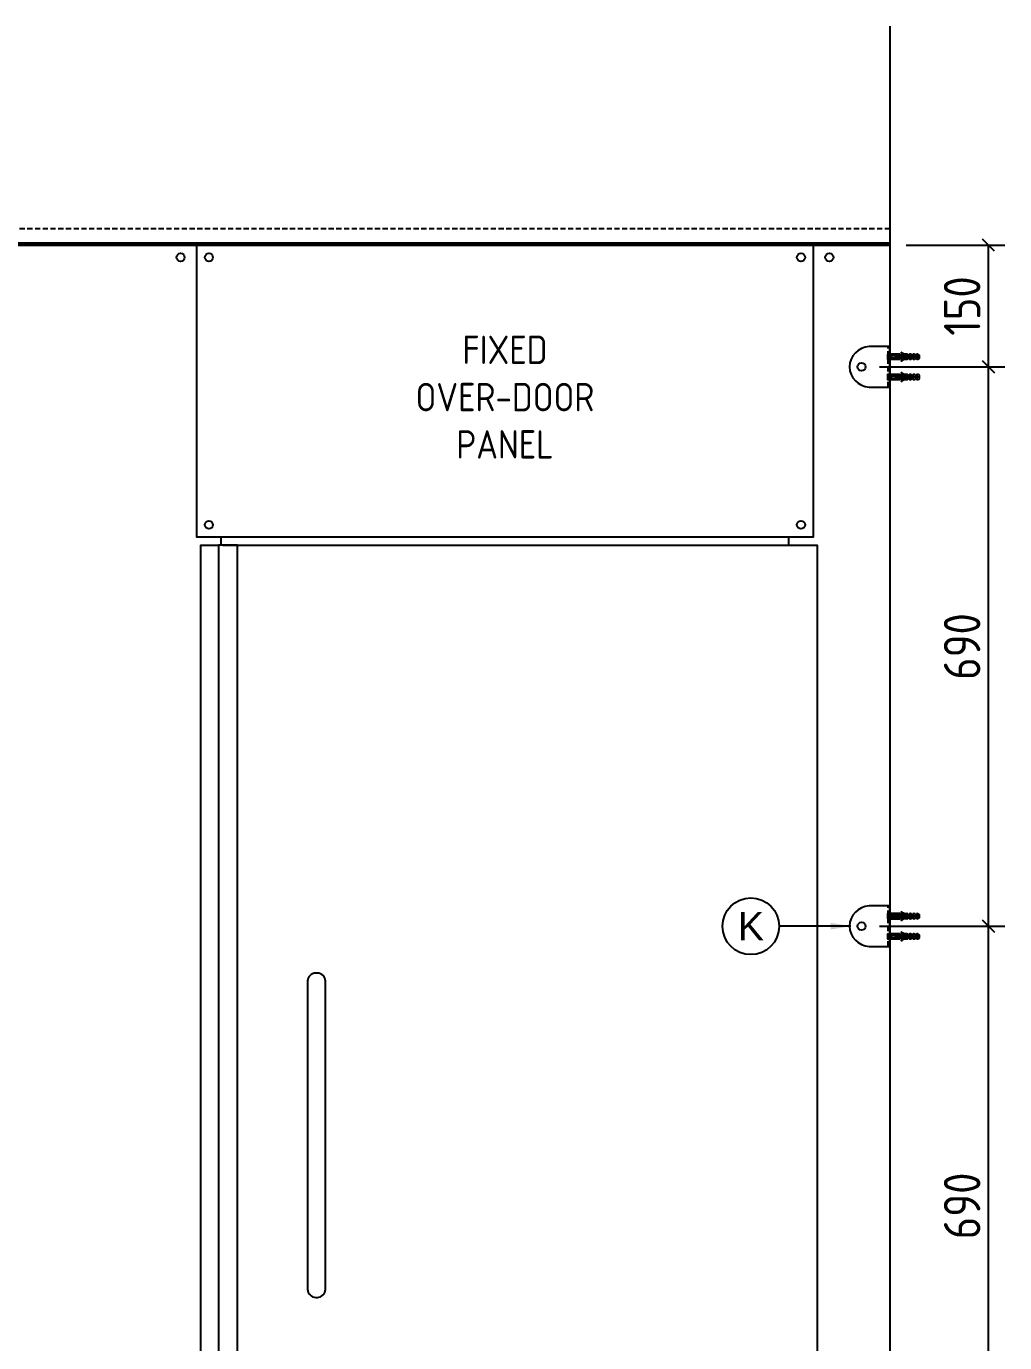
# Model space of a CAD drawing. Header units: inches. Extents: x 129892 to 140765, y 18172 to 24435.
# Drawn here: x 137543 to 138750, y 19471 to 21094 of the extents above; entities that cross this region are included whole.
import ezdxf

# ---------------------------------------------------------------- set-up
doc = ezdxf.new("R2010")
doc.units = ezdxf.units.IN
doc.header["$MEASUREMENT"] = 0
doc.header["$PDMODE"] = 66
doc.linetypes.add('DASHED2', pattern=[9.525, 6.35, -3.175])
doc.styles.add('EXCELSIOR', font='dim.shx', dxfattribs={"height": 45})
doc.styles.add('JD', font='dim.shx', dxfattribs={"height": 35})
doc.dimstyles.new('EXCELSIOR', dxfattribs={"dimtxt": 50, "dimasz": 15, "dimexe": 20, "dimexo": 20, "dimgap": 10, "dimtad": 1, "dimdec": 0, "dimtxsty": 'EXCELSIOR', "dimblk": 'OBLIQUE', "dimcen": 2.5, "dimclrd": 1, "dimclre": 1, "dimclrt": 1, "dimadec": 0, "dimazin": 0, "dimtfac": 1, "dimtdec": 0, "dimtofl": 0, "dimtmove": 0, "dimatfit": 3, "dimfxl": 0, "dimlwd": 25, "dimarcsym": 0})
doc.dimstyles.new('JD DIM', dxfattribs={"dimtxt": 50, "dimasz": 15, "dimexe": 20, "dimexo": 20, "dimgap": 10, "dimtad": 1, "dimdec": 0, "dimtxsty": 'JD', "dimblk": 'OBLIQUE', "dimcen": 2.5, "dimclrd": 1, "dimclre": 1, "dimclrt": 1, "dimadec": 0, "dimazin": 0, "dimtfac": 1, "dimtdec": 0, "dimtofl": 0, "dimtmove": 0, "dimatfit": 3, "dimfxl": 0, "dimlwd": 25, "dimarcsym": 0})

# ---------------------------------------------------------------- blocks, each defined once
blk = doc.blocks.new('_OBLIQUE')
at = {"color": 0, "linetype": 'ByBlock'}
blk.add_line((-0.5, -0.5), (0.5, 0.5), dxfattribs=at)
blk = doc.blocks.new('*D164')
at = {"color": 1, "lineweight": -2}
for p, q in [((138595.3, 19984.4), (138749.8, 19984.4)), ((138595.3, 19294.4), (138749.8, 19294.4))]:
    blk.add_line(p, q, dxfattribs=at)
at = {"color": 1, "lineweight": 25}
blk.add_line((138729.8, 19294.4), (138729.8, 19984.4), dxfattribs=at)
at = {"layer": 'Defpoints', "color": 0}
for p in [(138575.3, 19984.4), (138729.8, 19984.4), (138575.3, 19294.4)]:
    blk.add_point(p, dxfattribs=at)
at = {"color": 1, "lineweight": 25, "xscale": 15, "yscale": 15, "zscale": 15}
for p, rotation in [((138729.8, 19984.4), 90), ((138729.8, 19294.4), 270)]:
    blk.add_blockref('_OBLIQUE', p, dxfattribs=dict(at, rotation=rotation))
at = {"color": 1, "insert": (138697.3, 19639.4), "char_height": 45, "attachment_point": 5, "rotation": 90, "style": 'EXCELSIOR'}
blk.add_mtext('690', dxfattribs=at)
blk = doc.blocks.new('*D165')
at = {"color": 1, "lineweight": -2}
for p, q in [((138595.3, 20674.4), (138749.8, 20674.4)), ((138595.3, 19984.4), (138749.8, 19984.4))]:
    blk.add_line(p, q, dxfattribs=at)
at = {"color": 1, "lineweight": 25}
blk.add_line((138729.8, 19984.4), (138729.8, 20674.4), dxfattribs=at)
at = {"layer": 'Defpoints', "color": 0}
for p in [(138575.3, 20674.4), (138729.8, 20674.4), (138575.3, 19984.4)]:
    blk.add_point(p, dxfattribs=at)
at = {"color": 1, "lineweight": 25, "xscale": 15, "yscale": 15, "zscale": 15}
for p, rotation in [((138729.8, 20674.4), 90), ((138729.8, 19984.4), 270)]:
    blk.add_blockref('_OBLIQUE', p, dxfattribs=dict(at, rotation=rotation))
at = {"color": 1, "insert": (138697.3, 20329.4), "char_height": 45, "attachment_point": 5, "rotation": 90, "style": 'EXCELSIOR'}
blk.add_mtext('690', dxfattribs=at)
blk = doc.blocks.new('*D166')
at = {"color": 1, "lineweight": -2}
for p, q in [((138628.3, 20824.4), (138749.8, 20824.4)), ((138595.3, 20674.4), (138749.8, 20674.4))]:
    blk.add_line(p, q, dxfattribs=at)
at = {"color": 1, "lineweight": 25}
blk.add_line((138729.8, 20674.4), (138729.8, 20824.4), dxfattribs=at)
at = {"layer": 'Defpoints', "color": 0}
for p in [(138608.3, 20824.4), (138729.8, 20824.4), (138575.3, 20674.4)]:
    blk.add_point(p, dxfattribs=at)
at = {"color": 1, "lineweight": 25, "xscale": 15, "yscale": 15, "zscale": 15}
for p, rotation in [((138729.8, 20824.4), 90), ((138729.8, 20674.4), 270)]:
    blk.add_blockref('_OBLIQUE', p, dxfattribs=dict(at, rotation=rotation))
at = {"color": 1, "insert": (138697.3, 20749.4), "char_height": 45, "attachment_point": 5, "rotation": 90, "style": 'EXCELSIOR'}
blk.add_mtext('150', dxfattribs=at)
blk = doc.blocks.new('A$C50743CB1')
blk.add_lwpolyline([(16.7, 7.9, 0.247638), (22.8, 10.5), (22.4, 10.8, -0.24938), (16.7, 8.4, 0.369054), (13.7, 7.3, -0.279225), (13.2, 6.9), (12.2, 6.9), (12.2, 8.4, 0.369054), (9.2, 7.3, -0.279225), (8.7, 6.9), (7.7, 6.9), (7.7, 8.4, 0.369054), (4.7, 7.3, -0.279225), (4.2, 6.9), (3.2, 6.9), (3.2, 8.4, 0.569838), (0, 5.7), (27.9, 5.7), (27.9, 5.1), (0, 5.1, 0.569838), (3.2, 2.4), (3.2, 3.9), (4.2, 3.9, -0.279225), (4.7, 3.6, 0.369054), (7.7, 2.4), (7.7, 3.9), (8.7, 3.9, -0.279225), (9.2, 3.6, 0.369054), (12.2, 2.4), (12.2, 3.9), (13.2, 3.9, -0.279225), (13.7, 3.6, 0.369054), (16.7, 2.4, -0.24938), (22.4, 0), (22.8, 0.3, 0.247638), (16.7, 2.9), (16.7, 3.9), (18, 3.9, -0.279225), (18.6, 3.6, 0.369054), (21.5, 2.4), (21.5, 3.1), (23.3, 3.1), (24.1, 2.3), (35, 2.3), (35, 8.5), (24.1, 8.5), (23.3, 7.7), (21.5, 7.7), (21.5, 8.4, 0.369054), (18.6, 7.3, -0.279225), (18, 6.9), (16.7, 6.9)], format="xyb", close=True)
blk = doc.blocks.new('A$C604D7AA8')
for p, q in [((4, 23), (3.2, 22.4)), ((7.6, 23), (3.2, 22.4)), ((3.2, 22.4), (7.6, 23)), ((3.2, 22.4), (4, 22.1)), ((3.2, 18.7), (7.6, 19.4)), ((7.6, 19.4), (3.2, 18.7)), ((4, 19.3), (3.2, 18.7)), ((3.2, 18.7), (4, 18.4)), ((3.3, 24.2), (7.6, 24.9)), ((7.6, 24.9), (3.3, 24.2)), ((4, 24.8), (3.3, 24.2)), ((3.3, 24.2), (4, 23.9)), ((3.3, 20.6), (7.6, 21.2)), ((7.6, 21.2), (3.3, 20.6)), ((4, 21.1), (3.3, 20.6)), ((3.3, 20.6), (4, 20.2)), ((3.3, 16.9), (7.6, 17.5)), ((7.6, 17.5), (3.3, 16.9)), ((4, 17.5), (3.3, 16.9)), ((3.3, 16.9), (4, 16.6)), ((4.5, 26.7), (3.8, 26.1)), ((7, 26.6), (3.8, 26.1)), ((3.8, 26.1), (4.3, 25.8)), ((4, 24.8), (4.3, 25.8)), ((4, 24.8), (6.7, 25.2)), ((4, 24.8), (6.7, 25.2)), ((4, 23.9), (6.8, 24.3)), ((6.8, 24.3), (4, 23.9)), ((4, 23), (4, 23.9)), ((4, 23), (6.8, 23.4)), ((6.8, 22.5), (4, 22.1)), ((4, 21.1), (4, 22.1)), ((4, 21.1), (6.8, 21.5)), ((4, 21.1), (6.8, 21.5)), ((6.8, 20.6), (4, 20.2)), ((4, 19.3), (4, 20.2)), ((4, 19.3), (6.8, 19.7)), ((4, 19.3), (6.8, 19.7)), ((6.8, 18.8), (4, 18.4)), ((6.8, 18.8), (4, 18.4)), ((4, 17.5), (4, 18.4)), ((4, 17.5), (6.8, 17.9)), ((4, 17.5), (6.8, 17.9)), ((6.8, 17), (4, 16.6)), ((4, 15.7), (4, 16.6)), ((5.1, 28.6), (4.3, 28)), ((5.9, 28.3), (4.3, 28)), ((4.3, 28), (4.8, 27.7)), ((6.5, 26.1), (4.3, 25.8)), ((4.6, 26.7), (4.8, 27.7)), ((4.6, 26.7), (6.2, 27)), ((4.6, 26.7), (6.2, 27)), ((5.9, 28.3), (4.8, 27.7)), ((5.1, 28.6), (5.4, 29.9)), ((5.1, 28.6), (5.9, 28.3)), ((6.2, 27), (5.4, 29.9)), ((6.2, 27), (7, 26.6)), ((7, 26.6), (6.5, 26.1)), ((6.7, 25.2), (6.5, 26.1)), ((6.7, 25.2), (7.6, 24.9)), ((7.6, 24.9), (6.8, 24.3)), ((6.8, 23.4), (6.8, 24.3)), ((6.8, 23.4), (7.6, 23)), ((7.6, 23), (6.8, 22.5)), ((6.8, 22.5), (6.8, 21.5)), ((6.8, 21.5), (7.6, 21.2)), ((7.6, 21.2), (6.8, 20.6)), ((6.8, 19.7), (6.8, 20.6)), ((6.8, 19.7), (7.6, 19.4)), ((7.6, 19.4), (6.8, 18.8)), ((6.8, 17.9), (6.8, 18.8)), ((6.8, 17.9), (7.6, 17.5)), ((7.6, 17.5), (6.8, 17)), ((6.8, 17), (6.8, 16.1)), ((3.2, 9.6), (7.6, 10.2)), ((7.6, 10.2), (3.2, 9.6)), ((4, 10.2), (3.2, 9.6)), ((3.2, 9.6), (4, 9.3)), ((3.3, 15.1), (7.6, 15.7)), ((7.6, 15.7), (3.3, 15.1)), ((4, 15.7), (3.3, 15.1)), ((3.3, 15.1), (4, 14.7)), ((3.3, 13.2), (7.6, 13.9)), ((7.6, 13.9), (3.3, 13.2)), ((4, 13.8), (3.3, 13.2)), ((3.3, 13.2), (4, 12.9)), ((3.3, 11.4), (7.6, 12.1)), ((7.6, 12.1), (3.3, 11.4)), ((4, 12), (3.3, 11.4)), ((3.3, 11.4), (4, 11.1)), ((4, 15.7), (6.8, 16.1)), ((4, 15.7), (6.8, 16.1)), ((6.8, 15.1), (4, 14.7)), ((6.8, 15.1), (4, 14.7)), ((4, 13.8), (4, 14.7)), ((4, 13.8), (6.8, 14.2)), ((6.8, 13.3), (4, 12.9)), ((4, 12), (4, 12.9)), ((4, 12), (6.8, 12.4)), ((4, 12), (6.8, 12.4)), ((6.8, 11.5), (4, 11.1)), ((6.8, 11.5), (4, 11.1)), ((4, 10.2), (4, 11.1)), ((4, 10.2), (6.8, 10.6)), ((4, 10.2), (6.8, 10.6)), ((6.8, 9.7), (4, 9.3)), ((4, 1.5), (4, 9.3)), ((6.8, 16.1), (7.6, 15.7)), ((7.6, 15.7), (6.8, 15.1)), ((6.8, 15.1), (6.8, 14.2)), ((6.8, 14.2), (7.6, 13.9)), ((7.6, 13.9), (6.8, 13.3)), ((6.8, 12.4), (6.8, 13.3)), ((6.8, 12.4), (7.6, 12.1)), ((7.6, 12.1), (6.8, 11.5)), ((6.8, 10.6), (6.8, 11.5)), ((6.8, 10.6), (7.6, 10.2)), ((7.6, 10.2), (6.8, 9.7)), ((6.8, 1.5), (6.8, 9.7)), ((3.9, 0), (2, 0)), ((7, 0), (3.9, 0)), ((8.8, 0), (7, 0))]:
    blk.add_line(p, q)
blk.add_lwpolyline([(4, 1.5), (2, 0), (8.8, 0), (6.8, 1.5)])
at = {"rotation": 270}
blk.add_blockref('A$C50743CB1', (0, 39), dxfattribs=at)
blk = doc.blocks.new('A$C0D5461B3')
at = {"color": 251, "linetype": 'DASHED2'}
blk.add_line((2, 50), (2, 0), dxfattribs=at)
blk.add_lwpolyline([(0, 0), (25.5, 0, 0.387487), (50, 25), (50, 25, 0.387487), (25.5, 50), (0, 50)], format="xyb", close=True)
blk.add_circle((35, 25), 5)

msp = doc.modelspace()

# ---------------------------------------------------------------- linework, layer by layer
for points in [[(138608.3, 21094.4), (138608.3, 18444.4), (135648.8, 18444.4)], [(137418.3, 20824.4), (137765.6, 20824.4)], [(138493.6, 20824.4), (137773.6, 20824.4)], [(138483.3, 20824.4), (138493.6, 20824.4)], [(138503.3, 20824.4), (138608.3, 20824.4)], [(138608.3, 20804.4), (138608.3, 18474.4)], [(137783.3, 20464.4), (137783.3, 20454.4)], [(138483.3, 20464.4), (138483.3, 20454.4)], [(137803.8, 19444.1), (137803.8, 20454.4), (137780.3, 20454.4), (137780.3, 18454.4), (137803.8, 18454.4), (137803.8, 19429.1)], [(137785.6, 20454.4), (138518.6, 20454.4), (138518.6, 18454.4), (137785.6, 18454.4)]]:
    msp.add_lwpolyline(points)
at = {"color": 252, "linetype": 'DASHED2'}
msp.add_lwpolyline([(138608.3, 20844.4), (135648.8, 20844.4)], dxfattribs=at)
for points in [[(136593.8, 20827.4), (138608.3, 20827.4), (138608.3, 20824.4), (136593.8, 20824.4)], [(137753.6, 20824.4), (138513.6, 20824.4), (138513.6, 20464.4), (137753.6, 20464.4)], [(137780.3, 18454.4), (137758.8, 18454.4), (137758.8, 20454.4), (137780.3, 20454.4)]]:
    msp.add_lwpolyline(points, close=True)
msp.add_lwpolyline([(137902.3, 19926.6), (137900.3, 19926.6, 0.414214), (137890.3, 19916.6), (137890.3, 19536.6, 0.414214), (137900.3, 19526.6), (137902.3, 19526.6, 0.414214), (137912.3, 19536.6), (137912.3, 19916.6, 0.414214)], format="xyb", close=True)
for centre in [(137733.6, 20809.4), (137768.6, 20809.4), (138498.6, 20809.4), (138533.6, 20809.4), (137768.6, 20479.4), (138498.6, 20479.4)]:
    msp.add_circle(centre, 5)
at = {"color": 122}
msp.add_circle((138436.8, 19984.4), 35, dxfattribs=at)

# ---------------------------------------------------------------- block references
for name, p, rotation in [('A$C0D5461B3', (138608.3, 20699.4), 180), ('A$C604D7AA8', (138605.8, 20692.2), 270), ('A$C604D7AA8', (138605.8, 20667.2), 270), ('A$C0D5461B3', (138608.3, 20009.4), 180), ('A$C604D7AA8', (138605.8, 20002.2), 270), ('A$C604D7AA8', (138605.8, 19977.2), 270)]:
    msp.add_blockref(name, p, dxfattribs=dict(rotation=rotation))

# ---------------------------------------------------------------- texts
at = {"color": 0, "insert": (138133.6, 20637), "char_height": 35, "attachment_point": 5, "style": 'JD'}
msp.add_mtext('{\\C256;FIXED\\POVER-DOOR\\PPANEL}', dxfattribs=at)
at = {"insert": (138436.8, 19984.4), "char_height": 35, "width": 100, "attachment_point": 5, "style": 'JD'}
msp.add_mtext('{\\fArial|b0|i0|c0|p34;\\C122;K}', dxfattribs=at)

# ---------------------------------------------------------------- dimensions: what is measured, and where the dimension line sits
for base, p1, p2, picture, middle in [((138729.8, 20824.4), (138575.3, 20674.4), (138608.3, 20824.4), '*D166', (138697.3, 20749.4)), ((138729.8, 20674.4), (138575.3, 19984.4), (138575.3, 20674.4), '*D165', (138697.3, 20329.4)), ((138729.8, 19984.4), (138575.3, 19294.4), (138575.3, 19984.4), '*D164', (138697.3, 19639.4))]:
    dim = msp.add_linear_dim(base=base, p1=p1, p2=p2, angle=90, dimstyle='EXCELSIOR')
    dim.commit()
    dim.dimension.update_dxf_attribs({"geometry": picture, "text_midpoint": middle})

# ---------------------------------------------------------------- leaders
at = {"color": 122}
msp.add_leader([(138560.3, 19984.4), (138471.8, 19984.4)], dimstyle='JD DIM', override={"dimasz": 25, "dimgap": 10, "dimtad": 0, "dimclrd": 122, "dimfxl": 4}, dxfattribs=at)

doc.saveas('drawing.dxf')
